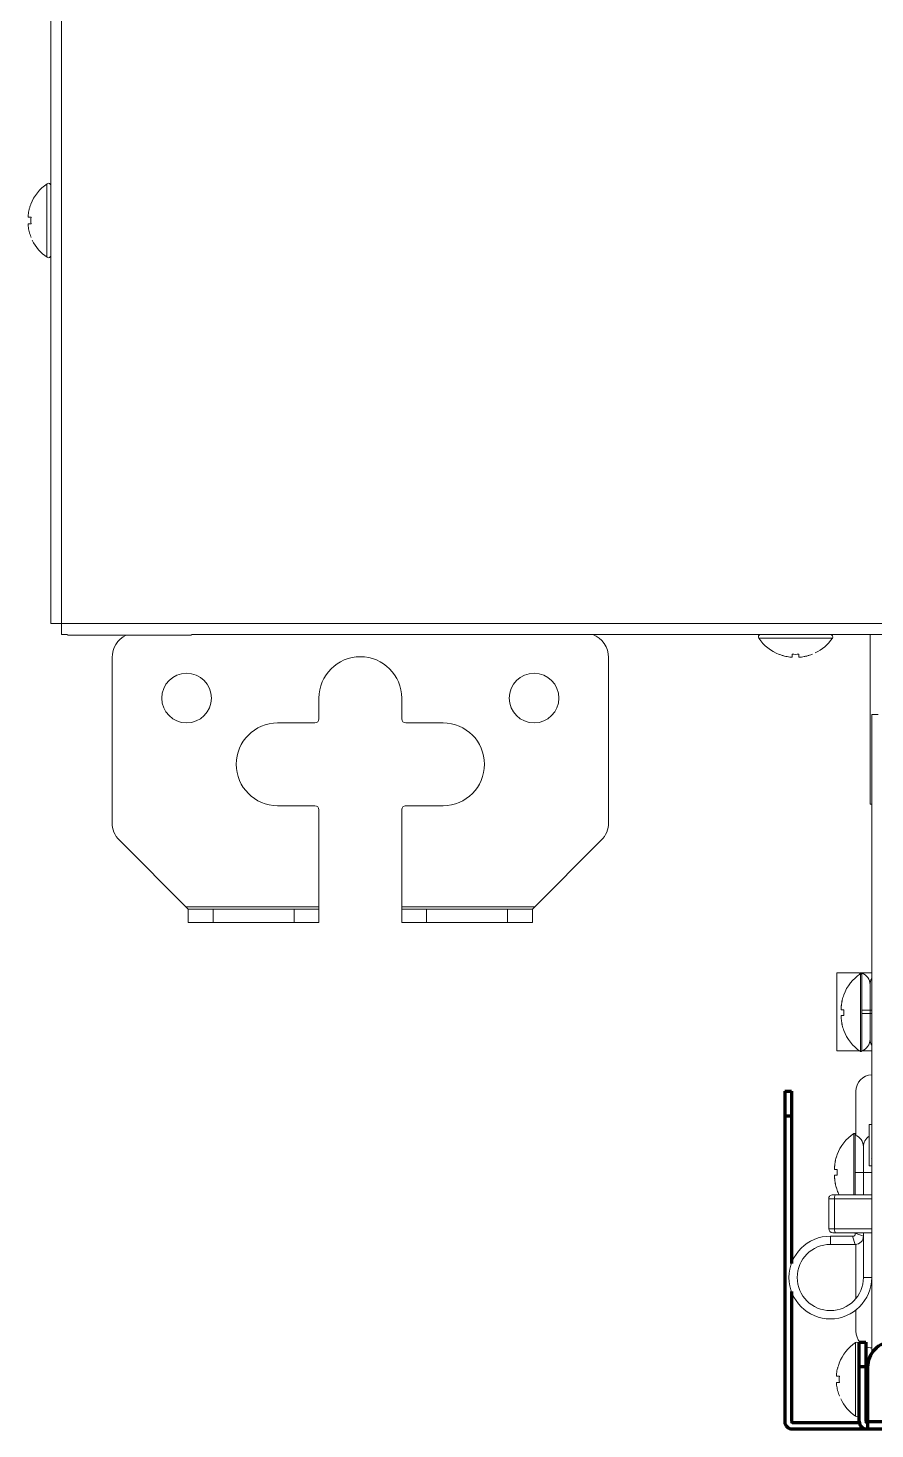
# Model space of a CAD drawing. Header units: millimetres. Extents: x 61566 to 667441, y 0 to 118800.
# Drawn here: x 446730.1 to 446832.4, y 59397.4 to 59566.7 of the extents above; entities that cross this region are included whole.
import ezdxf

# ---------------------------------------------------------------- set-up
doc = ezdxf.new("R2010")
doc.units = ezdxf.units.MM
doc.header["$LTSCALE"] = 200
doc.layers.add('LG-환기', color=2, linetype='Continuous')
doc.layers.add('환기유니트', color=6, linetype='Continuous')

# ---------------------------------------------------------------- blocks, each defined once
blk = doc.blocks.new('상업용 프리미엄환기 800~1000CMH')
at = {"layer": 'LG-환기', "color": 0, "linetype": 'Continuous', "lineweight": 70}
for p, q in [((953.2, 1358.56), (770.9, 1358.56)), ((953.1, 1357.66), (771, 1357.66)), ((953.1, 1351.06), (953.1, 1358.56)), ((953.2, 1357.76), (953.1, 1357.76)), ((962.2, 1358.56), (953.2, 1358.56)), ((953.3, 1348.06), (953.3, 1357.66)), ((962.2, 1357.76), (954.09, 1357.76)), ((954.1, 1357.66), (954.1, 1348.06)), ((962.3, 1341.96), (962.3, 1357.66)), ((963.1, 1317.76), (963.1, 1357.66)), ((953.3, 1351.06), (954.1, 1351.06)), ((954.1, 1348.06), (953.3, 1348.06)), ((962.3, 1317.76), (962.3, 1338.55)), ((962.3, 1320.76), (963.1, 1320.76)), ((963.1, 1317.76), (962.3, 1317.76))]:
    blk.add_line(p, q, dxfattribs=at)
at = {"layer": 'LG-환기', "color": 0, "linetype": 'Continuous', "lineweight": 18}
for p, q in [((954.57, 1357), (954.57, 1348.11)), ((953.3, 1354.56), (953.1, 1354.56)), ((953.1, 1351.79), (953.3, 1351.79)), ((952.6, 1349.4), (952.6, 1272.26)), ((953.06, 1350.56), (953.3, 1350.56)), ((956.53, 1350.59), (956.53, 1350.63)), ((954.5, 1344.18), (954.5, 1346.76)), ((954.5, 1336.25), (954.5, 1342.79)), ((953.6, 1340.26), (952.6, 1340.26)), ((953.6, 1340.26), (953.6, 1334.86)), ((954.6, 1336.26), (954.94, 1335.26)), ((954.6, 1336.26), (957.6, 1336.26)), ((957.6, 1336.26), (957.6, 1335.26)), ((952.6, 1334.86), (957.3, 1334.86)), ((957.8, 1334.36), (952.6, 1334.36)), ((953.6, 1335.26), (954.6, 1334.92)), ((953.6, 1334.86), (953.6, 1335.26)), ((954.6, 1334.86), (954.6, 1334.92)), ((954.94, 1335.26), (957.6, 1335.26)), ((957.1, 1334.36), (957.1, 1330.76)), ((957.8, 1334.36), (957.8, 1330.76)), ((952.6, 1330.76), (957.8, 1330.76)), ((957.3, 1330.26), (952.6, 1330.26)), ((953.6, 1324.47), (953.6, 1330.26)), ((953.6, 1324.47), (953.6, 1330.26)), ((953.6, 1329.21), (953.6, 1329.21)), ((954.6, 1325.47), (954.6, 1330.26)), ((954.76, 1322.87), (954.76, 1330.26)), ((953.6, 1327.56), (952.6, 1327.56)), ((953.6, 1327.56), (954.6, 1327.56)), ((953.6, 1327.56), (953.6, 1327.56)), ((952.9, 1326.76), (952.6, 1326.76)), ((952.6, 1325.9), (952.61, 1325.91)), ((952.9, 1321.76), (952.9, 1326.76)), ((953.6, 1325.56), (953.6, 1325.56)), ((954.6, 1322.96), (954.6, 1325.47)), ((954.5, 1317.76), (954.5, 1323.1)), ((952.6, 1321.76), (952.9, 1321.76)), ((953.8, 1312.87), (952.6, 1312.87)), ((953.8, 1303.47), (953.8, 1312.87)), ((953.96, 1303.57), (953.96, 1312.94)), ((956.8, 1312.87), (954.3, 1312.87)), ((956.8, 1303.47), (956.8, 1312.87)), ((952.8, 1311.46), (952.8, 1304.88)), ((952.8, 1304.88), (952.8, 1311.46)), ((952.8, 1311.46), (952.8, 1311.46)), ((952.8, 1308.37), (952.6, 1308.37)), ((952.8, 1309.91), (952.8, 1309.91)), ((953.8, 1308.37), (952.8, 1308.37)), ((952.8, 1307.97), (952.6, 1307.97)), ((952.8, 1308.26), (952.8, 1308.26)), ((953.8, 1307.97), (952.8, 1307.97)), ((952.8, 1306.26), (952.8, 1306.26)), ((952.6, 1303.47), (953.98, 1303.47)), ((952.8, 1304.88), (952.8, 1304.88)), ((954.02, 1303.62), (954.02, 1303.48)), ((954.3, 1303.47), (956.8, 1303.47)), ((993.6, 1295.76), (993.6, 1297.36)), ((993.6, 1297.36), (1009.4, 1297.36)), ((996.6, 1297.36), (996.6, 1295.76)), ((1006.4, 1295.76), (1006.4, 1297.36)), ((1009.4, 1283.76), (1009.4, 1297.36)), ((1019.4, 1297.36), (1019.4, 1283.76)), ((1019.4, 1297.36), (1035.2, 1297.36)), ((1022.4, 1297.36), (1022.4, 1295.76)), ((1032.2, 1295.76), (1032.2, 1297.36)), ((1035.2, 1297.36), (1035.2, 1295.76)), ((993.6, 1295.76), (985.28, 1287.44)), ((1009.4, 1295.46), (993.3, 1295.46)), ((1009.4, 1295.76), (993.6, 1295.76)), ((1035.2, 1295.76), (1019.4, 1295.76)), ((1035.5, 1295.46), (1019.4, 1295.46)), ((1043.52, 1287.44), (1035.2, 1295.76)), ((984.4, 1265.36), (984.4, 1285.31)), ((1044.4, 1285.31), (1044.4, 1265.36)), ((952.6, 1283.06), (952.8, 1283.06)), ((952.8, 1262.56), (952.8, 1283.06)), ((1004.4, 1283.26), (1008.9, 1283.26)), ((1019.9, 1283.26), (1024.4, 1283.26)), ((1008.9, 1273.26), (1004.4, 1273.26)), ((1024.4, 1273.26), (1019.9, 1273.26)), ((952.6, 1272.26), (951.8, 1272.26)), ((1009.4, 1270.26), (1009.4, 1272.76)), ((1019.4, 1272.76), (1019.4, 1270.26)), ((963.77, 1264.99), (963.73, 1264.99)), ((957.35, 1263.03), (966.25, 1263.03)), ((1034.8, 1262.66), (1049.8, 1262.66)), ((705.48, 1262.56), (1034.79, 1262.56)), ((1051.8, 1261.26), (705.48, 1261.26)), ((1049.79, 1262.56), (1050.5, 1262.56)), ((1050.5, 989.05), (1050.5, 1262.56)), ((1051.8, 1261.26), (1051.8, 989.05)), ((1052.27, 1217), (1052.27, 1208.11)), ((1054.23, 1210.59), (1054.23, 1210.63))]:
    blk.add_line(p, q, dxfattribs=at)
at = {"layer": 'LG-환기', "color": 0, "linetype": 'Continuous', "lineweight": 35}
blk.add_line((1050.53, 1261.26), (1050.5, 1261.28), dxfattribs=at)
at = {"layer": 'LG-환기', "color": 0, "linetype": 'Continuous', "lineweight": 18}
for centre in [(993.4, 1270.26), (1035.4, 1270.26)]:
    blk.add_circle(centre, 3, dxfattribs=at)
at = {"layer": 'LG-환기', "color": 0, "linetype": 'Continuous', "lineweight": 70}
for centre, radius, start, end in [((953.2, 1357.66), 0.9, 0, 90), ((953.2, 1357.66), 0.1, 0, 90), ((962.2, 1357.66), 0.9, 0, 90), ((962.2, 1357.66), 0.1, 0, 90), ((950.1, 1351.06), 3, 270, 0)]:
    blk.add_arc(centre, radius, start, end, dxfattribs=at)
at = {"layer": 'LG-환기', "color": 0, "linetype": 'Continuous', "lineweight": 18}
for centre, radius, start, end in [((954.4, 1356.76), 0.3, 55.3987, 180), ((951.5, 1352.56), 5.4, 26.0867, 55.3987), ((951.5, 1352.56), 5.4, 304.6013, 338.604), ((952.5, 1346.76), 2, 66.4214, 87.1326), ((952.5, 1346.76), 2, 0, 40.5422), ((954.4, 1348.36), 0.3, 180, 304.6013), ((957.6, 1340.26), 5, 270, 180), ((957.6, 1340.26), 4, 270, 180), ((954.6, 1335.26), 1, 90, 180), ((957.3, 1334.36), 0.5, 0, 90), ((957.3, 1330.76), 0.5, 270, 0), ((951.93, 1327.91), 5.18, 20.3718, 26.9986), ((951.93, 1327.21), 5.18, 303.1576, 339.6644), ((952.1, 1324.47), 1.5, 302.2313, 0), ((955.1, 1324.47), 1.5, 180, 250.5288), ((954.7, 1322.96), 0.1, 180, 303.1576), ((952.5, 1317.76), 2, 272.8674, 0), ((951.3, 1311.46), 1.5, 0, 29.9468), ((954.3, 1311.46), 1.5, 109.4171, 180), ((953.9, 1312.86), 0.1, 56.8424, 180), ((951.13, 1308.61), 5.18, 20.3718, 56.8424), ((951.13, 1307.91), 5.18, 303.1576, 339.6644), ((951.3, 1304.88), 1.5, 330.0532, 0), ((954.3, 1304.88), 1.5, 180, 250.5829), ((953.9, 1303.66), 0.1, 180, 303.1576), ((987.4, 1285.31), 3, 135, 180), ((1041.4, 1285.31), 3, 0, 45), ((1004.4, 1278.26), 5, 90, 270), ((1008.9, 1283.76), 0.5, 270, 0), ((1019.9, 1283.76), 0.5, 180, 270), ((1024.4, 1278.26), 5, 270, 90), ((1008.9, 1272.76), 0.5, 0, 90), ((1019.9, 1272.76), 0.5, 90, 180), ((1014.4, 1270.26), 5, 180, 0), ((961.8, 1259.96), 5.4, 116.0867, 145.3987), ((961.8, 1259.96), 5.4, 34.6013, 68.604), ((987.4, 1265.36), 3, 180, 248.9597), ((1041.4, 1265.36), 3, 295.8862, 0), ((957.6, 1262.86), 0.3, 145.3987, 270), ((966, 1262.86), 0.3, 270, 34.6013), ((1052.1, 1216.76), 0.3, 55.3987, 180), ((1049.2, 1212.56), 5.4, 26.0867, 55.3987), ((1049.2, 1212.56), 5.4, 304.6013, 338.604), ((1052.1, 1208.36), 0.3, 180, 304.6013)]:
    blk.add_arc(centre, radius, start, end, dxfattribs=at)
for centre, major_axis, start_param, end_param in [((956.95, 1334.36), (0, -0.5), 1.570796, 3.141593), ((956.95, 1330.76), (0, 0.5), 3.141593, 4.712389)]:
    blk.add_ellipse(centre, major_axis=major_axis, ratio=0.301892, start_param=start_param, end_param=end_param, dxfattribs=at)
for points, knots in [([(953.1, 1354.53), (953.1, 1354.52), (953.1, 1354.51), (953.11, 1354.5), (953.11, 1354.5), (953.11, 1354.48), (953.11, 1354.48), (953.12, 1354.44), (953.13, 1354.36), (953.14, 1354.26), (953.15, 1354.19), (953.15, 1354.18), (953.15, 1354.15), (953.16, 1354.1), (953.16, 1354.05), (953.17, 1353.95), (953.17, 1353.87), (953.18, 1353.77), (953.18, 1353.75), (953.19, 1353.71), (953.19, 1353.69), (953.19, 1353.63), (953.2, 1353.59), (953.2, 1353.46), (953.21, 1353.36), (953.22, 1353.22), (953.22, 1353.18), (953.22, 1353.1), (953.23, 1353.08), (953.23, 1353.03), (953.23, 1353), (953.24, 1352.88), (953.24, 1352.78), (953.25, 1352.63), (953.25, 1352.58), (953.26, 1352.51), (953.26, 1352.48), (953.26, 1352.43), (953.26, 1352.4), (953.27, 1352.28), (953.28, 1352.08), (953.29, 1351.89), (953.3, 1351.79)], [0, 0, 0, 0, 0.024764, 0.024764, 0.045965, 0.045965, 0.067165, 0.067165, 0.151968, 0.236772, 0.236772, 0.257972, 0.257972, 0.279173, 0.321575, 0.321575, 0.406378, 0.406378, 0.427579, 0.427579, 0.44878, 0.44878, 0.491181, 0.491181, 0.575984, 0.575984, 0.618386, 0.618386, 0.639587, 0.639587, 0.660787, 0.660787, 0.745591, 0.745591, 0.787992, 0.787992, 0.809193, 0.809193, 0.830394, 0.830394, 0.915197, 1, 1, 1, 1]), ([(956.84, 1353.26), (956.83, 1353.37), (956.81, 1353.48), (956.78, 1353.64), (956.77, 1353.7), (956.74, 1353.81), (956.73, 1353.86), (956.7, 1353.97), (956.69, 1354.03), (956.65, 1354.13), (956.6, 1354.3), (956.55, 1354.45), (956.5, 1354.56)], [0, 0, 0, 0, 0.25, 0.25, 0.375, 0.375, 0.5, 0.5, 0.625, 0.625, 0.75, 1, 1, 1, 1]), ([(956.5, 1352.96), (956.59, 1352.96), (956.66, 1352.96), (956.73, 1352.96), (956.74, 1352.96), (956.77, 1352.96), (956.78, 1352.96), (956.81, 1352.96), (956.83, 1352.96), (956.84, 1352.96)], [0, 0, 0, 0, 0.5, 0.5, 0.625, 0.625, 0.75, 0.75, 1, 1, 1, 1]), ([(956.84, 1352.96), (956.85, 1352.96), (956.85, 1352.96), (956.85, 1352.96), (956.85, 1352.97), (956.85, 1352.97), (956.85, 1352.98), (956.86, 1352.99), (956.86, 1353), (956.86, 1353.01), (956.86, 1353.02), (956.86, 1353.03), (956.86, 1353.04), (956.86, 1353.06), (956.86, 1353.07), (956.86, 1353.1), (956.86, 1353.11), (956.86, 1353.12), (956.86, 1353.14), (956.85, 1353.16), (956.85, 1353.18), (956.85, 1353.19), (956.85, 1353.22), (956.85, 1353.24), (956.84, 1353.26)], [0, 0, 0, 0, 0.125, 0.125, 0.1875, 0.1875, 0.25, 0.25, 0.375, 0.375, 0.4375, 0.4375, 0.5, 0.5, 0.625, 0.625, 0.6875, 0.6875, 0.75, 0.8125, 0.8125, 0.875, 0.875, 1, 1, 1, 1]), ([(956.84, 1352.16), (956.81, 1352.16), (956.77, 1352.16), (956.69, 1352.16), (956.66, 1352.16), (956.6, 1352.16), (956.58, 1352.16), (956.55, 1352.16), (956.53, 1352.16), (956.5, 1352.16)], [0, 0, 0, 0, 0.5, 0.5, 0.75, 0.75, 0.875, 0.875, 1, 1, 1, 1]), ([(956.53, 1350.63), (956.57, 1350.72), (956.6, 1350.82), (956.65, 1350.98), (956.67, 1351.03), (956.7, 1351.13), (956.71, 1351.18), (956.78, 1351.44), (956.82, 1351.65), (956.84, 1351.86)], [0, 0, 0, 0, 0.25, 0.25, 0.375, 0.375, 0.5, 0.5, 1, 1, 1, 1]), ([(956.84, 1351.86), (956.85, 1351.88), (956.85, 1351.9), (956.85, 1351.93), (956.85, 1351.93), (956.85, 1351.95), (956.85, 1351.96), (956.86, 1351.99), (956.86, 1352.01), (956.86, 1352.03), (956.86, 1352.04), (956.86, 1352.06), (956.86, 1352.06), (956.86, 1352.08), (956.86, 1352.1), (956.86, 1352.11), (956.86, 1352.12), (956.86, 1352.13), (956.86, 1352.13), (956.85, 1352.14), (956.85, 1352.15), (956.85, 1352.15), (956.85, 1352.16), (956.85, 1352.16), (956.84, 1352.16)], [0, 0, 0, 0, 0.125, 0.125, 0.1875, 0.1875, 0.25, 0.25, 0.375, 0.375, 0.4375, 0.4375, 0.5, 0.5, 0.625, 0.625, 0.6875, 0.6875, 0.75, 0.8125, 0.8125, 0.875, 0.875, 1, 1, 1, 1]), ([(954.6, 1335.06), (954.6, 1335.07), (954.6, 1335.08), (954.61, 1335.1), (954.61, 1335.11), (954.61, 1335.12), (954.61, 1335.13), (954.62, 1335.15), (954.63, 1335.16), (954.64, 1335.18), (954.65, 1335.19), (954.67, 1335.21), (954.68, 1335.22), (954.7, 1335.23), (954.7, 1335.23), (954.71, 1335.24), (954.73, 1335.24), (954.74, 1335.25), (954.75, 1335.25), (954.76, 1335.25), (954.78, 1335.26), (954.79, 1335.26), (954.8, 1335.26)], [0, 0, 0, 0, 0.125, 0.125, 0.1875, 0.1875, 0.25, 0.25, 0.375, 0.375, 0.5, 0.5, 0.625, 0.625, 0.6875, 0.6875, 0.75, 0.8125, 0.8125, 0.875, 0.875, 1, 1, 1, 1]), ([(956.77, 1329.71), (956.77, 1329.71), (956.78, 1329.71), (956.78, 1329.71), (956.78, 1329.71), (956.78, 1329.71), (956.78, 1329.71), (956.78, 1329.71), (956.77, 1329.71)], [0, 0, 0, 0, 0.25, 0.375, 0.375, 0.5, 0.5, 1, 1, 1, 1]), ([(957.07, 1328.41), (957.06, 1328.52), (957.04, 1328.63), (957.02, 1328.8), (957, 1328.88), (956.98, 1328.96), (956.98, 1329), (956.97, 1329.02), (956.97, 1329.04), (956.91, 1329.28), (956.85, 1329.5), (956.77, 1329.71)], [0, 0, 0, 0, 0.25, 0.25, 0.375, 0.4375, 0.4375, 0.46875, 0.46875, 0.5, 1, 1, 1, 1]), ([(956.77, 1329.71), (956.85, 1329.5), (956.91, 1329.28), (956.96, 1329.05), (956.97, 1329.03), (956.97, 1329.01), (956.98, 1329), (956.98, 1328.99), (956.99, 1328.96), (957, 1328.87), (957.02, 1328.79), (957.04, 1328.63), (957.06, 1328.52), (957.07, 1328.41)], [0, 0, 0, 0, 0.5, 0.5, 0.53125, 0.546875, 0.546875, 0.5625, 0.5625, 0.625, 0.75, 0.75, 1, 1, 1, 1]), ([(956.77, 1327.91), (956.77, 1327.85), (956.78, 1327.76), (956.78, 1327.67), (956.78, 1327.62), (956.78, 1327.59), (956.78, 1327.44), (956.78, 1327.32), (956.77, 1327.21)], [0, 0, 0, 0, 0.25, 0.375, 0.375, 0.5, 0.5, 1, 1, 1, 1]), ([(957.07, 1327.91), (957.06, 1327.91), (957.04, 1327.91), (957.02, 1327.91), (957, 1327.91), (956.98, 1327.91), (956.98, 1327.91), (956.97, 1327.91), (956.97, 1327.91), (956.91, 1327.91), (956.85, 1327.91), (956.77, 1327.91)], [0, 0, 0, 0, 0.25, 0.25, 0.375, 0.4375, 0.4375, 0.46875, 0.46875, 0.5, 1, 1, 1, 1]), ([(956.77, 1327.21), (956.85, 1327.21), (956.91, 1327.21), (956.96, 1327.21), (956.97, 1327.21), (956.97, 1327.21), (956.98, 1327.21), (956.98, 1327.21), (956.99, 1327.21), (957, 1327.21), (957.02, 1327.21), (957.04, 1327.21), (957.06, 1327.21), (957.07, 1327.21)], [0, 0, 0, 0, 0.5, 0.5, 0.53125, 0.546875, 0.546875, 0.5625, 0.5625, 0.625, 0.75, 0.75, 1, 1, 1, 1]), ([(957.07, 1327.91), (957.07, 1327.91), (957.08, 1327.91), (957.08, 1327.92), (957.08, 1327.92), (957.08, 1327.93), (957.08, 1327.94), (957.09, 1327.96), (957.09, 1327.97), (957.09, 1328), (957.09, 1328.01), (957.09, 1328.03), (957.09, 1328.04), (957.09, 1328.08), (957.09, 1328.1), (957.09, 1328.14), (957.09, 1328.14), (957.09, 1328.16), (957.09, 1328.18), (957.09, 1328.22), (957.08, 1328.25), (957.08, 1328.28), (957.08, 1328.29), (957.08, 1328.34), (957.07, 1328.37), (957.07, 1328.41)], [0, 0, 0, 0, 0.125, 0.125, 0.1875, 0.1875, 0.25, 0.25, 0.375, 0.375, 0.4375, 0.4375, 0.5, 0.5, 0.625, 0.625, 0.65625, 0.65625, 0.6875, 0.75, 0.8125, 0.8125, 0.875, 0.875, 1, 1, 1, 1]), ([(957.07, 1326.71), (957.07, 1326.74), (957.08, 1326.77), (957.08, 1326.82), (957.08, 1326.84), (957.08, 1326.87), (957.08, 1326.88), (957.09, 1326.93), (957.09, 1326.96), (957.09, 1327), (957.09, 1327.01), (957.09, 1327.04), (957.09, 1327.05), (957.09, 1327.08), (957.09, 1327.1), (957.09, 1327.13), (957.09, 1327.13), (957.09, 1327.14), (957.09, 1327.15), (957.09, 1327.17), (957.08, 1327.18), (957.08, 1327.19), (957.08, 1327.19), (957.08, 1327.2), (957.07, 1327.21), (957.07, 1327.21)], [0, 0, 0, 0, 0.125, 0.125, 0.1875, 0.1875, 0.25, 0.25, 0.375, 0.375, 0.4375, 0.4375, 0.5, 0.5, 0.625, 0.625, 0.65625, 0.65625, 0.6875, 0.75, 0.8125, 0.8125, 0.875, 0.875, 1, 1, 1, 1]), ([(956.77, 1325.41), (956.85, 1325.62), (956.91, 1325.83), (956.96, 1326.06), (956.97, 1326.08), (956.97, 1326.1), (956.98, 1326.12), (956.98, 1326.13), (956.99, 1326.16), (957, 1326.24), (957.02, 1326.32), (957.04, 1326.49), (957.06, 1326.6), (957.07, 1326.71)], [0, 0, 0, 0, 0.5, 0.5, 0.53125, 0.546875, 0.546875, 0.5625, 0.5625, 0.625, 0.75, 0.75, 1, 1, 1, 1]), ([(957.07, 1326.71), (957.06, 1326.6), (957.04, 1326.48), (957.02, 1326.32), (957, 1326.24), (956.98, 1326.15), (956.98, 1326.11), (956.97, 1326.1), (956.97, 1326.07), (956.91, 1325.84), (956.85, 1325.61), (956.77, 1325.41)], [0, 0, 0, 0, 0.25, 0.25, 0.375, 0.4375, 0.4375, 0.46875, 0.46875, 0.5, 1, 1, 1, 1]), ([(956.27, 1309.11), (956.26, 1309.22), (956.24, 1309.33), (956.22, 1309.5), (956.2, 1309.58), (956.18, 1309.66), (956.18, 1309.7), (956.17, 1309.72), (956.17, 1309.74), (956.11, 1309.98), (956.05, 1310.2), (955.97, 1310.41)], [0, 0, 0, 0, 0.25, 0.25, 0.375, 0.4375, 0.4375, 0.46875, 0.46875, 0.5, 1, 1, 1, 1]), ([(955.97, 1310.41), (956.05, 1310.2), (956.11, 1309.98), (956.16, 1309.75), (956.17, 1309.73), (956.17, 1309.71), (956.18, 1309.7), (956.18, 1309.69), (956.19, 1309.66), (956.2, 1309.57), (956.22, 1309.49), (956.24, 1309.33), (956.26, 1309.22), (956.27, 1309.11)], [0, 0, 0, 0, 0.5, 0.5, 0.53125, 0.546875, 0.546875, 0.5625, 0.5625, 0.625, 0.75, 0.75, 1, 1, 1, 1]), ([(955.97, 1310.41), (955.97, 1310.41), (955.98, 1310.41), (955.98, 1310.41), (955.98, 1310.41), (955.98, 1310.41), (955.98, 1310.41), (955.98, 1310.41), (955.97, 1310.41)], [0, 0, 0, 0, 0.25, 0.375, 0.375, 0.5, 0.5, 1, 1, 1, 1]), ([(955.97, 1308.61), (955.97, 1308.55), (955.98, 1308.46), (955.98, 1308.37), (955.98, 1308.32), (955.98, 1308.29), (955.98, 1308.14), (955.98, 1308.02), (955.97, 1307.91)], [0, 0, 0, 0, 0.25, 0.375, 0.375, 0.5, 0.5, 1, 1, 1, 1]), ([(956.27, 1308.61), (956.26, 1308.61), (956.24, 1308.61), (956.22, 1308.61), (956.2, 1308.61), (956.18, 1308.61), (956.18, 1308.61), (956.17, 1308.61), (956.17, 1308.61), (956.11, 1308.61), (956.05, 1308.61), (955.97, 1308.61)], [0, 0, 0, 0, 0.25, 0.25, 0.375, 0.4375, 0.4375, 0.46875, 0.46875, 0.5, 1, 1, 1, 1]), ([(956.27, 1308.61), (956.27, 1308.61), (956.28, 1308.61), (956.28, 1308.62), (956.28, 1308.62), (956.28, 1308.63), (956.28, 1308.64), (956.29, 1308.66), (956.29, 1308.67), (956.29, 1308.7), (956.29, 1308.71), (956.29, 1308.73), (956.29, 1308.74), (956.29, 1308.78), (956.29, 1308.8), (956.29, 1308.84), (956.29, 1308.84), (956.29, 1308.86), (956.29, 1308.88), (956.29, 1308.92), (956.28, 1308.95), (956.28, 1308.98), (956.28, 1308.99), (956.28, 1309.04), (956.27, 1309.07), (956.27, 1309.11)], [0, 0, 0, 0, 0.125, 0.125, 0.1875, 0.1875, 0.25, 0.25, 0.375, 0.375, 0.4375, 0.4375, 0.5, 0.5, 0.625, 0.625, 0.65625, 0.65625, 0.6875, 0.75, 0.8125, 0.8125, 0.875, 0.875, 1, 1, 1, 1]), ([(955.97, 1307.91), (956.05, 1307.91), (956.11, 1307.91), (956.16, 1307.91), (956.17, 1307.91), (956.17, 1307.91), (956.18, 1307.91), (956.18, 1307.91), (956.19, 1307.91), (956.2, 1307.91), (956.22, 1307.91), (956.24, 1307.91), (956.26, 1307.91), (956.27, 1307.91)], [0, 0, 0, 0, 0.5, 0.5, 0.53125, 0.546875, 0.546875, 0.5625, 0.5625, 0.625, 0.75, 0.75, 1, 1, 1, 1]), ([(955.97, 1306.11), (956.05, 1306.32), (956.11, 1306.53), (956.16, 1306.76), (956.17, 1306.78), (956.17, 1306.8), (956.18, 1306.82), (956.18, 1306.83), (956.19, 1306.86), (956.2, 1306.94), (956.22, 1307.02), (956.24, 1307.19), (956.26, 1307.3), (956.27, 1307.41)], [0, 0, 0, 0, 0.5, 0.5, 0.53125, 0.546875, 0.546875, 0.5625, 0.5625, 0.625, 0.75, 0.75, 1, 1, 1, 1]), ([(956.27, 1307.41), (956.26, 1307.3), (956.24, 1307.18), (956.22, 1307.02), (956.2, 1306.94), (956.18, 1306.85), (956.18, 1306.81), (956.17, 1306.8), (956.17, 1306.77), (956.11, 1306.54), (956.05, 1306.31), (955.97, 1306.11)], [0, 0, 0, 0, 0.25, 0.25, 0.375, 0.4375, 0.4375, 0.46875, 0.46875, 0.5, 1, 1, 1, 1]), ([(956.27, 1307.41), (956.27, 1307.44), (956.28, 1307.47), (956.28, 1307.52), (956.28, 1307.54), (956.28, 1307.57), (956.28, 1307.58), (956.29, 1307.63), (956.29, 1307.66), (956.29, 1307.7), (956.29, 1307.71), (956.29, 1307.74), (956.29, 1307.75), (956.29, 1307.78), (956.29, 1307.8), (956.29, 1307.83), (956.29, 1307.83), (956.29, 1307.84), (956.29, 1307.85), (956.29, 1307.87), (956.28, 1307.88), (956.28, 1307.89), (956.28, 1307.89), (956.28, 1307.9), (956.27, 1307.91), (956.27, 1307.91)], [0, 0, 0, 0, 0.125, 0.125, 0.1875, 0.1875, 0.25, 0.25, 0.375, 0.375, 0.4375, 0.4375, 0.5, 0.5, 0.625, 0.625, 0.65625, 0.65625, 0.6875, 0.75, 0.8125, 0.8125, 0.875, 0.875, 1, 1, 1, 1]), ([(954.02, 1303.48), (954.01, 1303.48), (954, 1303.48), (953.98, 1303.49), (953.97, 1303.49), (953.95, 1303.49), (953.95, 1303.49), (953.93, 1303.49), (953.91, 1303.49), (953.9, 1303.49), (953.89, 1303.49), (953.88, 1303.49), (953.87, 1303.49), (953.86, 1303.49), (953.85, 1303.49), (953.84, 1303.49), (953.83, 1303.49), (953.83, 1303.49), (953.82, 1303.49), (953.81, 1303.49), (953.81, 1303.49), (953.81, 1303.49), (953.8, 1303.48), (953.8, 1303.48), (953.8, 1303.48)], [0, 0, 0, 0, 0.125, 0.125, 0.1875, 0.1875, 0.25, 0.25, 0.375, 0.375, 0.4375, 0.4375, 0.5, 0.5625, 0.5625, 0.625, 0.625, 0.75, 0.75, 0.8125, 0.8125, 0.875, 0.875, 1, 1, 1, 1]), ([(961.1, 1265.3), (960.99, 1265.29), (960.88, 1265.27), (960.71, 1265.24), (960.66, 1265.22), (960.55, 1265.2), (960.49, 1265.19), (960.39, 1265.16), (960.33, 1265.14), (960.22, 1265.11), (960.06, 1265.06), (959.9, 1265), (959.8, 1264.96)], [0, 0, 0, 0, 0.25, 0.25, 0.375, 0.375, 0.5, 0.5, 0.625, 0.625, 0.75, 1, 1, 1, 1]), ([(961.4, 1265.3), (961.4, 1265.3), (961.4, 1265.31), (961.39, 1265.31), (961.39, 1265.31), (961.38, 1265.31), (961.38, 1265.31), (961.37, 1265.31), (961.36, 1265.32), (961.34, 1265.32), (961.34, 1265.32), (961.33, 1265.32), (961.32, 1265.32), (961.3, 1265.32), (961.28, 1265.32), (961.26, 1265.32), (961.25, 1265.32), (961.23, 1265.31), (961.21, 1265.31), (961.2, 1265.31), (961.18, 1265.31), (961.17, 1265.31), (961.14, 1265.31), (961.12, 1265.3), (961.1, 1265.3)], [0, 0, 0, 0, 0.125, 0.125, 0.1875, 0.1875, 0.25, 0.25, 0.375, 0.375, 0.4375, 0.4375, 0.5, 0.5, 0.625, 0.625, 0.6875, 0.6875, 0.75, 0.8125, 0.8125, 0.875, 0.875, 1, 1, 1, 1]), ([(961.4, 1264.96), (961.4, 1265.04), (961.4, 1265.11), (961.4, 1265.19), (961.4, 1265.2), (961.4, 1265.22), (961.4, 1265.24), (961.4, 1265.27), (961.4, 1265.29), (961.4, 1265.3)], [0, 0, 0, 0, 0.5, 0.5, 0.625, 0.625, 0.75, 0.75, 1, 1, 1, 1]), ([(962.5, 1265.3), (962.48, 1265.3), (962.46, 1265.31), (962.43, 1265.31), (962.42, 1265.31), (962.4, 1265.31), (962.39, 1265.31), (962.37, 1265.31), (962.35, 1265.32), (962.33, 1265.32), (962.32, 1265.32), (962.3, 1265.32), (962.29, 1265.32), (962.27, 1265.32), (962.26, 1265.32), (962.25, 1265.32), (962.24, 1265.32), (962.23, 1265.31), (962.22, 1265.31), (962.22, 1265.31), (962.21, 1265.31), (962.21, 1265.31), (962.2, 1265.31), (962.2, 1265.3), (962.2, 1265.3)], [0, 0, 0, 0, 0.125, 0.125, 0.1875, 0.1875, 0.25, 0.25, 0.375, 0.375, 0.4375, 0.4375, 0.5, 0.5, 0.625, 0.625, 0.6875, 0.6875, 0.75, 0.8125, 0.8125, 0.875, 0.875, 1, 1, 1, 1]), ([(962.2, 1265.3), (962.2, 1265.27), (962.2, 1265.23), (962.2, 1265.14), (962.2, 1265.11), (962.2, 1265.06), (962.2, 1265.04), (962.2, 1265), (962.2, 1264.98), (962.2, 1264.96)], [0, 0, 0, 0, 0.5, 0.5, 0.75, 0.75, 0.875, 0.875, 1, 1, 1, 1]), ([(963.73, 1264.99), (963.63, 1265.03), (963.53, 1265.06), (963.38, 1265.11), (963.33, 1265.13), (963.23, 1265.15), (963.18, 1265.17), (962.92, 1265.23), (962.71, 1265.27), (962.5, 1265.3)], [0, 0, 0, 0, 0.25, 0.25, 0.375, 0.375, 0.5, 0.5, 1, 1, 1, 1]), ([(1054.54, 1213.26), (1054.53, 1213.37), (1054.51, 1213.48), (1054.48, 1213.64), (1054.47, 1213.7), (1054.44, 1213.81), (1054.43, 1213.86), (1054.4, 1213.97), (1054.39, 1214.03), (1054.35, 1214.13), (1054.3, 1214.3), (1054.25, 1214.45), (1054.2, 1214.56)], [0, 0, 0, 0, 0.25, 0.25, 0.375, 0.375, 0.5, 0.5, 0.625, 0.625, 0.75, 1, 1, 1, 1]), ([(1054.2, 1212.96), (1054.29, 1212.96), (1054.36, 1212.96), (1054.43, 1212.96), (1054.44, 1212.96), (1054.47, 1212.96), (1054.48, 1212.96), (1054.51, 1212.96), (1054.53, 1212.96), (1054.54, 1212.96)], [0, 0, 0, 0, 0.5, 0.5, 0.625, 0.625, 0.75, 0.75, 1, 1, 1, 1]), ([(1054.54, 1212.16), (1054.51, 1212.16), (1054.47, 1212.16), (1054.39, 1212.16), (1054.36, 1212.16), (1054.3, 1212.16), (1054.28, 1212.16), (1054.25, 1212.16), (1054.23, 1212.16), (1054.2, 1212.16)], [0, 0, 0, 0, 0.5, 0.5, 0.75, 0.75, 0.875, 0.875, 1, 1, 1, 1]), ([(1054.54, 1212.96), (1054.55, 1212.96), (1054.55, 1212.96), (1054.55, 1212.96), (1054.55, 1212.97), (1054.55, 1212.97), (1054.55, 1212.98), (1054.56, 1212.99), (1054.56, 1213), (1054.56, 1213.01), (1054.56, 1213.02), (1054.56, 1213.03), (1054.56, 1213.04), (1054.56, 1213.06), (1054.56, 1213.07), (1054.56, 1213.1), (1054.56, 1213.11), (1054.56, 1213.12), (1054.56, 1213.14), (1054.55, 1213.16), (1054.55, 1213.18), (1054.55, 1213.19), (1054.55, 1213.22), (1054.55, 1213.24), (1054.54, 1213.26)], [0, 0, 0, 0, 0.125, 0.125, 0.1875, 0.1875, 0.25, 0.25, 0.375, 0.375, 0.4375, 0.4375, 0.5, 0.5, 0.625, 0.625, 0.6875, 0.6875, 0.75, 0.8125, 0.8125, 0.875, 0.875, 1, 1, 1, 1]), ([(1054.54, 1211.86), (1054.55, 1211.88), (1054.55, 1211.9), (1054.55, 1211.93), (1054.55, 1211.93), (1054.55, 1211.95), (1054.55, 1211.96), (1054.56, 1211.99), (1054.56, 1212.01), (1054.56, 1212.03), (1054.56, 1212.04), (1054.56, 1212.06), (1054.56, 1212.06), (1054.56, 1212.08), (1054.56, 1212.1), (1054.56, 1212.11), (1054.56, 1212.12), (1054.56, 1212.13), (1054.56, 1212.13), (1054.55, 1212.14), (1054.55, 1212.15), (1054.55, 1212.15), (1054.55, 1212.16), (1054.55, 1212.16), (1054.54, 1212.16)], [0, 0, 0, 0, 0.125, 0.125, 0.1875, 0.1875, 0.25, 0.25, 0.375, 0.375, 0.4375, 0.4375, 0.5, 0.5, 0.625, 0.625, 0.6875, 0.6875, 0.75, 0.8125, 0.8125, 0.875, 0.875, 1, 1, 1, 1]), ([(1054.23, 1210.63), (1054.27, 1210.72), (1054.3, 1210.82), (1054.35, 1210.98), (1054.37, 1211.03), (1054.4, 1211.13), (1054.41, 1211.18), (1054.48, 1211.44), (1054.52, 1211.65), (1054.54, 1211.86)], [0, 0, 0, 0, 0.25, 0.25, 0.375, 0.375, 0.5, 0.5, 1, 1, 1, 1])]:
    blk.add_open_spline(points, degree=3, knots=knots, dxfattribs=at)
for points, degree in [([(956.5, 1354.56), (956.53, 1354.56), (956.53, 1354.56), (956.5, 1354.56)], 3), ([(956.5, 1352.16), (956.53, 1352.43), (956.53, 1352.69), (956.5, 1352.96)], 3), ([(953.3, 1351.79), (953.1, 1351.93)], 1), ([(954.6, 1334.92), (954.6, 1334.97), (954.6, 1335.01), (954.6, 1335.06)], 3), ([(954.94, 1335.26), (954.89, 1335.26), (954.85, 1335.26), (954.8, 1335.26)], 3), ([(954.02, 1312.86), (954.06, 1312.87), (954.1, 1312.87), (954.13, 1312.87)], 3), ([(954.13, 1312.87), (954.19, 1312.87), (954.24, 1312.87), (954.3, 1312.87)], 3), ([(954.02, 1303.48), (954.06, 1303.48), (954.1, 1303.47), (954.13, 1303.47)], 3), ([(954.13, 1303.47), (954.19, 1303.47), (954.24, 1303.47), (954.3, 1303.47)], 3), ([(959.8, 1264.96), (959.8, 1264.98), (959.8, 1264.98), (959.8, 1264.96)], 3), ([(962.2, 1264.96), (961.93, 1264.98), (961.66, 1264.98), (961.4, 1264.96)], 3), ([(1054.2, 1214.56), (1054.23, 1214.56), (1054.23, 1214.56), (1054.2, 1214.56)], 3), ([(1054.2, 1212.16), (1054.23, 1212.43), (1054.23, 1212.69), (1054.2, 1212.96)], 3)]:
    blk.add_open_spline(points, degree=degree, dxfattribs=at)

msp = doc.modelspace()

# ---------------------------------------------------------------- block references
at = {"layer": '환기유니트', "rotation": 180}
msp.add_blockref('상업용 프리미엄환기 800~1000CMH', (447784.63, 60755.97), dxfattribs=at)

doc.saveas('drawing.dxf')
